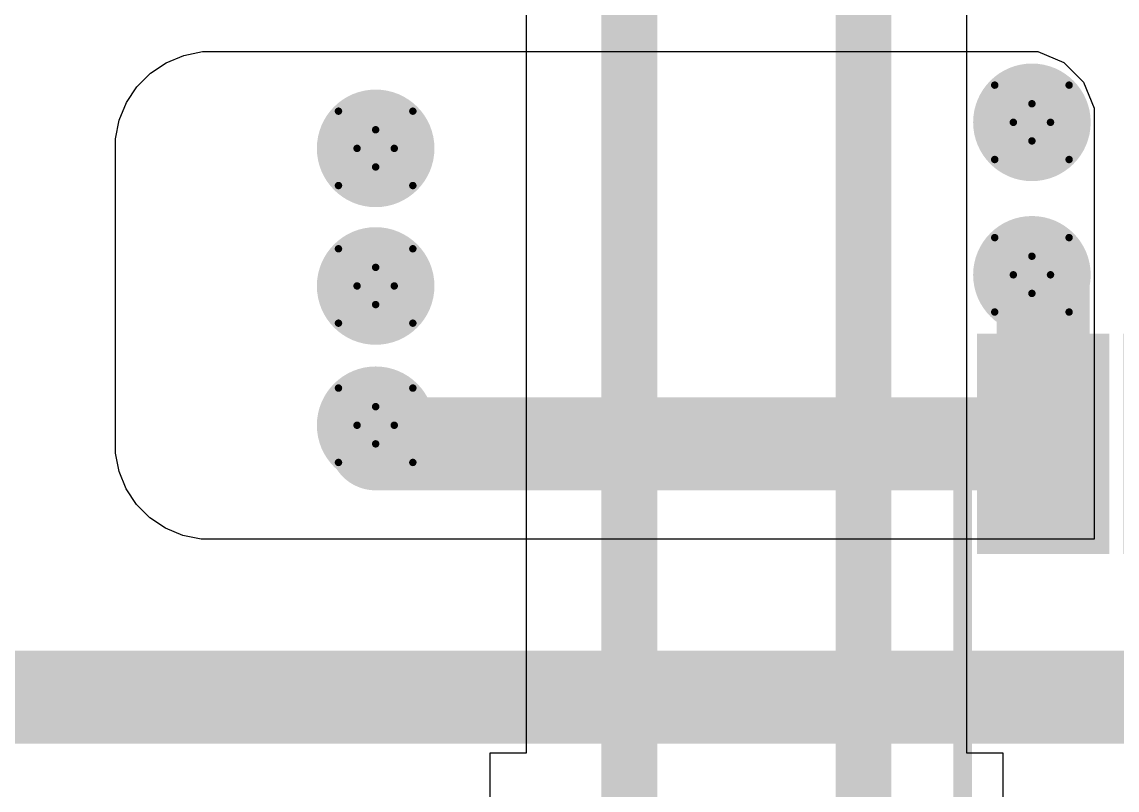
# Model space of a CAD drawing. Header units: inches. Extents: x 0 to 213, y 0 to 212.
# Drawn here: x 0.3249 to 0.6194, y 0.2429 to 0.4495 of the extents above; entities that cross this region are included whole.
import ezdxf

# ---------------------------------------------------------------- set-up
doc = ezdxf.new("R2010")
doc.units = ezdxf.units.IN
doc.header["$MEASUREMENT"] = 0
for name, color, linetype in [('Bottom Layer', 5, 'Continuous'), ('Bottom Solder', 6, 'Continuous'), ('Drill Drawing', 1, 'Continuous'), ('Top Layer', 1, 'Continuous'), ('Top Overlay', 2, 'Continuous'), ('Top Paste', 8, 'Continuous'), ('Top Solder', 216, 'Continuous'), ('Via Holes', 16, 'Continuous')]:
    doc.layers.add(name, color=color, linetype=linetype)

# ---------------------------------------------------------------- blocks, each defined once
blk = doc.blocks.new('SOP_10_37')
at = {"layer": 'Top Layer'}
for points in [[(-0.13386, 0.09252), (-0.08268, 0.09252), (-0.08268, 0.06496), (-0.13386, 0.06496)], [(0.08268, 0.09252), (0.13386, 0.09252), (0.13386, 0.06496), (0.08268, 0.06496)], [(-0.13386, 0.05315), (-0.08268, 0.05315), (-0.08268, 0.02559), (-0.13386, 0.02559)], [(0.08268, 0.05315), (0.13386, 0.05315), (0.13386, 0.02559), (0.08268, 0.02559)], [(-0.13386, 0.01378), (-0.08268, 0.01378), (-0.08268, -0.01378), (-0.13386, -0.01378)], [(0.08268, 0.01378), (0.13386, 0.01378), (0.13386, -0.01378), (0.08268, -0.01378)], [(-0.13386, -0.02559), (-0.08268, -0.02559), (-0.08268, -0.05315), (-0.13386, -0.05315)], [(0.08268, -0.02559), (0.13386, -0.02559), (0.13386, -0.05315), (0.08268, -0.05315)], [(-0.13386, -0.06496), (-0.08268, -0.06496), (-0.08268, -0.09252), (-0.13386, -0.09252)], [(0.08268, -0.06496), (0.13386, -0.06496), (0.13386, -0.09252), (0.08268, -0.09252)]]:
    blk.add_hatch(color=1, dxfattribs=at).paths.add_polyline_path(points)
at = {"layer": 'Top Paste'}
for points in [[(-0.13386, 0.09252), (-0.08268, 0.09252), (-0.08268, 0.06496), (-0.13386, 0.06496)], [(0.08268, 0.09252), (0.13386, 0.09252), (0.13386, 0.06496), (0.08268, 0.06496)], [(-0.13386, 0.05315), (-0.08268, 0.05315), (-0.08268, 0.02559), (-0.13386, 0.02559)], [(0.08268, 0.05315), (0.13386, 0.05315), (0.13386, 0.02559), (0.08268, 0.02559)], [(-0.13386, 0.01378), (-0.08268, 0.01378), (-0.08268, -0.01378), (-0.13386, -0.01378)], [(0.08268, 0.01378), (0.13386, 0.01378), (0.13386, -0.01378), (0.08268, -0.01378)], [(-0.13386, -0.02559), (-0.08268, -0.02559), (-0.08268, -0.05315), (-0.13386, -0.05315)], [(0.08268, -0.02559), (0.13386, -0.02559), (0.13386, -0.05315), (0.08268, -0.05315)], [(-0.13386, -0.06496), (-0.08268, -0.06496), (-0.08268, -0.09252), (-0.13386, -0.09252)], [(0.08268, -0.06496), (0.13386, -0.06496), (0.13386, -0.09252), (0.08268, -0.09252)]]:
    blk.add_hatch(color=8, dxfattribs=at).paths.add_polyline_path(points)
at = {"layer": 'Top Solder'}
for points in [[(-0.13786, 0.09652), (-0.07868, 0.09652), (-0.07868, 0.06096), (-0.13786, 0.06096)], [(0.07868, 0.09652), (0.13786, 0.09652), (0.13786, 0.06096), (0.07868, 0.06096)], [(-0.13786, 0.05715), (-0.07868, 0.05715), (-0.07868, 0.02159), (-0.13786, 0.02159)], [(0.07868, 0.05715), (0.13786, 0.05715), (0.13786, 0.02159), (0.07868, 0.02159)], [(-0.13786, 0.01778), (-0.07868, 0.01778), (-0.07868, -0.01778), (-0.13786, -0.01778)], [(0.07868, 0.01778), (0.13786, 0.01778), (0.13786, -0.01778), (0.07868, -0.01778)], [(-0.13786, -0.02159), (-0.07868, -0.02159), (-0.07868, -0.05715), (-0.13786, -0.05715)], [(0.07868, -0.02159), (0.13786, -0.02159), (0.13786, -0.05715), (0.07868, -0.05715)], [(-0.13786, -0.06096), (-0.07868, -0.06096), (-0.07868, -0.09652), (-0.13786, -0.09652)], [(0.07868, -0.06096), (0.13786, -0.06096), (0.13786, -0.09652), (0.07868, -0.09652)]]:
    blk.add_hatch(color=216, dxfattribs=at).paths.add_polyline_path(points)
at = {"layer": 'Top Overlay'}
for points in [[(0.10039, 0.10039, 0.005, 0.005, 0), (-0.097, 0.10039, 0.005, 0.005, 0)], [(-0.14696, 0.074, 0.005, 0.005, 0), (-0.14696, 0.084, 0.005, 0.005, 0)], [(-0.14196, 0.079, 0.005, 0.005, 0), (-0.14696, 0.084, 0.005, 0.005, 0)], [(-0.14696, 0.074, 0.005, 0.005, 0), (-0.14196, 0.079, 0.005, 0.005, 0)], [(0.10039, -0.10039, 0.005, 0.005, 0), (-0.097, -0.10039, 0.005, 0.005, 0)]]:
    blk.add_lwpolyline(points, format="xyseb", dxfattribs=at)
for points in [[(-0.09825, 0.10039, 0.0025, 0.0025, 1), (-0.09575, 0.10039, 0.0025, 0.0025, 1)], [(0.09914, 0.10039, 0.0025, 0.0025, 1), (0.10164, 0.10039, 0.0025, 0.0025, 1)], [(-0.14821, 0.084, 0.0025, 0.0025, 1), (-0.14571, 0.084, 0.0025, 0.0025, 1)], [(-0.14821, 0.084, 0.0025, 0.0025, 1), (-0.14571, 0.084, 0.0025, 0.0025, 1)], [(-0.14321, 0.079, 0.0025, 0.0025, 1), (-0.14071, 0.079, 0.0025, 0.0025, 1)], [(-0.14321, 0.079, 0.0025, 0.0025, 1), (-0.14071, 0.079, 0.0025, 0.0025, 1)], [(-0.14821, 0.074, 0.0025, 0.0025, 1), (-0.14571, 0.074, 0.0025, 0.0025, 1)], [(-0.14821, 0.074, 0.0025, 0.0025, 1), (-0.14571, 0.074, 0.0025, 0.0025, 1)], [(-0.09825, -0.10039, 0.0025, 0.0025, 1), (-0.09575, -0.10039, 0.0025, 0.0025, 1)], [(0.09914, -0.10039, 0.0025, 0.0025, 1), (0.10164, -0.10039, 0.0025, 0.0025, 1)]]:
    blk.add_lwpolyline(points, format="xyseb", close=True, dxfattribs=at)

msp = doc.modelspace()

# ---------------------------------------------------------------- hatches: boundary and pattern name
at = {"layer": 'Bottom Layer'}
h = msp.add_hatch(color=5, dxfattribs=at)
edge = h.paths.add_edge_path()
edge.add_arc((0.59648, 0.42245), 0.01181, 0, 360)
h = msp.add_hatch(color=5, dxfattribs=at)
edge = h.paths.add_edge_path()
edge.add_arc((0.42, 0.41545), 0.01181, 0, 360)
h = msp.add_hatch(color=5, dxfattribs=at)
edge = h.paths.add_edge_path()
edge.add_arc((0.59648, 0.38145), 0.01181, 0, 360)
h = msp.add_hatch(color=5, dxfattribs=at)
edge = h.paths.add_edge_path()
edge.add_arc((0.42, 0.37845), 0.01181, 0, 360)
h = msp.add_hatch(color=5, dxfattribs=at)
edge = h.paths.add_edge_path()
edge.add_arc((0.42, 0.341), 0.01181, 0, 360)
at = {"layer": 'Bottom Solder'}
h = msp.add_hatch(color=6, dxfattribs=at)
edge = h.paths.add_edge_path()
edge.add_arc((0.59648, 0.42245), 0.01581, 0, 360)
h = msp.add_hatch(color=6, dxfattribs=at)
edge = h.paths.add_edge_path()
edge.add_arc((0.42, 0.41545), 0.01581, 0, 360)
h = msp.add_hatch(color=6, dxfattribs=at)
edge = h.paths.add_edge_path()
edge.add_arc((0.59648, 0.38145), 0.01581, 0, 360)
h = msp.add_hatch(color=6, dxfattribs=at)
edge = h.paths.add_edge_path()
edge.add_arc((0.42, 0.37845), 0.01581, 0, 360)
h = msp.add_hatch(color=6, dxfattribs=at)
edge = h.paths.add_edge_path()
edge.add_arc((0.42, 0.341), 0.01581, 0, 360)
at = {"layer": 'Top Layer'}
h = msp.add_hatch(color=1, dxfattribs=at)
edge = h.paths.add_edge_path()
edge.add_arc((0.59648, 0.42245), 0.01181, 0, 360)
h = msp.add_hatch(color=1, dxfattribs=at)
edge = h.paths.add_edge_path()
edge.add_arc((0.42, 0.41545), 0.01181, 0, 360)
h = msp.add_hatch(color=1, dxfattribs=at)
edge = h.paths.add_edge_path()
edge.add_arc((0.59648, 0.38145), 0.01181, 0, 360)
h = msp.add_hatch(color=1, dxfattribs=at)
edge = h.paths.add_edge_path()
edge.add_arc((0.42, 0.37845), 0.01181, 0, 360)
h = msp.add_hatch(color=1, dxfattribs=at)
edge = h.paths.add_edge_path()
edge.add_arc((0.42, 0.341), 0.01181, 0, 360)
at = {"layer": 'Top Solder'}
h = msp.add_hatch(color=216, dxfattribs=at)
edge = h.paths.add_edge_path()
edge.add_arc((0.59648, 0.42245), 0.01581, 0, 360)
h = msp.add_hatch(color=216, dxfattribs=at)
edge = h.paths.add_edge_path()
edge.add_arc((0.42, 0.41545), 0.01581, 0, 360)
h = msp.add_hatch(color=216, dxfattribs=at)
edge = h.paths.add_edge_path()
edge.add_arc((0.59648, 0.38145), 0.01581, 0, 360)
h = msp.add_hatch(color=216, dxfattribs=at)
edge = h.paths.add_edge_path()
edge.add_arc((0.42, 0.37845), 0.01581, 0, 360)
h = msp.add_hatch(color=216, dxfattribs=at)
edge = h.paths.add_edge_path()
edge.add_arc((0.42, 0.341), 0.01581, 0, 360)
at = {"layer": 'Via Holes'}
h = msp.add_hatch(color=7, dxfattribs=at)
edge = h.paths.add_edge_path()
edge.add_arc((0.59648, 0.42245), 0.00591, 0, 360)
h = msp.add_hatch(color=7, dxfattribs=at)
edge = h.paths.add_edge_path()
edge.add_arc((0.42, 0.41545), 0.00591, 0, 360)
h = msp.add_hatch(color=7, dxfattribs=at)
edge = h.paths.add_edge_path()
edge.add_arc((0.59648, 0.38145), 0.00591, 0, 360)
h = msp.add_hatch(color=7, dxfattribs=at)
edge = h.paths.add_edge_path()
edge.add_arc((0.42, 0.37845), 0.00591, 0, 360)
h = msp.add_hatch(color=7, dxfattribs=at)
edge = h.paths.add_edge_path()
edge.add_arc((0.42, 0.341), 0.00591, 0, 360)

# ---------------------------------------------------------------- linework, layer by layer
at = {"layer": 'Bottom Layer'}
for p, q in [((0.46049, 1.80864), (0.46049, 0.25286)), ((0.57895, 0.25286), (0.57895, 1.64624)), ((0.46049, 0.25286), (0.45071, 0.25286)), ((0.45071, 0.25286), (0.45071, 0.18286)), ((0.58871, 0.25286), (0.57895, 0.25286)), ((0.58871, 0.18286), (0.58871, 0.25286))]:
    msp.add_line(p, q, dxfattribs=at)
for points in [[(0.48823, 0.22484, 0.015, 0.015, 0), (0.48823, 1.84364, 0.015, 0.015, 0)], [(0.55121, 0.21786, 0.015, 0.015, 0), (0.55121, 1.64624, 0.015, 0.015, 0)]]:
    msp.add_lwpolyline(points, format="xyseb", dxfattribs=at)
at = {"layer": 'Drill Drawing'}
for points in [[(0.58648, 0.43245, 0.002, 0.002, 0), (0.59648, 0.42745, 0.002, 0.002, 0)], [(0.58648, 0.43245, 0.002, 0.002, 0), (0.59148, 0.42245, 0.002, 0.002, 0)], [(0.59648, 0.42745, 0.002, 0.002, 0), (0.60648, 0.43245, 0.002, 0.002, 0)], [(0.60148, 0.42245, 0.002, 0.002, 0), (0.60648, 0.43245, 0.002, 0.002, 0)], [(0.41, 0.42545, 0.002, 0.002, 0), (0.42, 0.42045, 0.002, 0.002, 0)], [(0.41, 0.42545, 0.002, 0.002, 0), (0.415, 0.41545, 0.002, 0.002, 0)], [(0.42, 0.42045, 0.002, 0.002, 0), (0.43, 0.42545, 0.002, 0.002, 0)], [(0.425, 0.41545, 0.002, 0.002, 0), (0.43, 0.42545, 0.002, 0.002, 0)], [(0.58648, 0.41245, 0.002, 0.002, 0), (0.59148, 0.42245, 0.002, 0.002, 0)], [(0.60148, 0.42245, 0.002, 0.002, 0), (0.60648, 0.41245, 0.002, 0.002, 0)], [(0.58648, 0.41245, 0.002, 0.002, 0), (0.59648, 0.41745, 0.002, 0.002, 0)], [(0.59648, 0.41745, 0.002, 0.002, 0), (0.60648, 0.41245, 0.002, 0.002, 0)], [(0.41, 0.40545, 0.002, 0.002, 0), (0.415, 0.41545, 0.002, 0.002, 0)], [(0.425, 0.41545, 0.002, 0.002, 0), (0.43, 0.40545, 0.002, 0.002, 0)], [(0.41, 0.40545, 0.002, 0.002, 0), (0.42, 0.41045, 0.002, 0.002, 0)], [(0.42, 0.41045, 0.002, 0.002, 0), (0.43, 0.40545, 0.002, 0.002, 0)], [(0.58648, 0.39145, 0.002, 0.002, 0), (0.59648, 0.38645, 0.002, 0.002, 0)], [(0.58648, 0.39145, 0.002, 0.002, 0), (0.59148, 0.38145, 0.002, 0.002, 0)], [(0.59648, 0.38645, 0.002, 0.002, 0), (0.60648, 0.39145, 0.002, 0.002, 0)], [(0.60148, 0.38145, 0.002, 0.002, 0), (0.60648, 0.39145, 0.002, 0.002, 0)], [(0.41, 0.38845, 0.002, 0.002, 0), (0.42, 0.38345, 0.002, 0.002, 0)], [(0.41, 0.38845, 0.002, 0.002, 0), (0.415, 0.37845, 0.002, 0.002, 0)], [(0.42, 0.38345, 0.002, 0.002, 0), (0.43, 0.38845, 0.002, 0.002, 0)], [(0.425, 0.37845, 0.002, 0.002, 0), (0.43, 0.38845, 0.002, 0.002, 0)], [(0.58648, 0.37145, 0.002, 0.002, 0), (0.59148, 0.38145, 0.002, 0.002, 0)], [(0.60148, 0.38145, 0.002, 0.002, 0), (0.60648, 0.37145, 0.002, 0.002, 0)], [(0.41, 0.36845, 0.002, 0.002, 0), (0.415, 0.37845, 0.002, 0.002, 0)], [(0.425, 0.37845, 0.002, 0.002, 0), (0.43, 0.36845, 0.002, 0.002, 0)], [(0.58648, 0.37145, 0.002, 0.002, 0), (0.59648, 0.37645, 0.002, 0.002, 0)], [(0.59648, 0.37645, 0.002, 0.002, 0), (0.60648, 0.37145, 0.002, 0.002, 0)], [(0.41, 0.36845, 0.002, 0.002, 0), (0.42, 0.37345, 0.002, 0.002, 0)], [(0.42, 0.37345, 0.002, 0.002, 0), (0.43, 0.36845, 0.002, 0.002, 0)], [(0.41, 0.351, 0.002, 0.002, 0), (0.42, 0.346, 0.002, 0.002, 0)], [(0.41, 0.351, 0.002, 0.002, 0), (0.415, 0.341, 0.002, 0.002, 0)], [(0.42, 0.346, 0.002, 0.002, 0), (0.43, 0.351, 0.002, 0.002, 0)], [(0.425, 0.341, 0.002, 0.002, 0), (0.43, 0.351, 0.002, 0.002, 0)], [(0.41, 0.331, 0.002, 0.002, 0), (0.415, 0.341, 0.002, 0.002, 0)], [(0.425, 0.341, 0.002, 0.002, 0), (0.43, 0.331, 0.002, 0.002, 0)], [(0.41, 0.331, 0.002, 0.002, 0), (0.42, 0.336, 0.002, 0.002, 0)], [(0.42, 0.336, 0.002, 0.002, 0), (0.43, 0.331, 0.002, 0.002, 0)]]:
    msp.add_lwpolyline(points, format="xyseb", dxfattribs=at)
for points in [[(0.58598, 0.43245, 0.001, 0.001, 1), (0.58698, 0.43245, 0.001, 0.001, 1)], [(0.58598, 0.43245, 0.001, 0.001, 1), (0.58698, 0.43245, 0.001, 0.001, 1)], [(0.60598, 0.43245, 0.001, 0.001, 1), (0.60698, 0.43245, 0.001, 0.001, 1)], [(0.60598, 0.43245, 0.001, 0.001, 1), (0.60698, 0.43245, 0.001, 0.001, 1)], [(0.59598, 0.42745, 0.001, 0.001, 1), (0.59698, 0.42745, 0.001, 0.001, 1)], [(0.59598, 0.42745, 0.001, 0.001, 1), (0.59698, 0.42745, 0.001, 0.001, 1)], [(0.4095, 0.42545, 0.001, 0.001, 1), (0.4105, 0.42545, 0.001, 0.001, 1)], [(0.4095, 0.42545, 0.001, 0.001, 1), (0.4105, 0.42545, 0.001, 0.001, 1)], [(0.4295, 0.42545, 0.001, 0.001, 1), (0.4305, 0.42545, 0.001, 0.001, 1)], [(0.4295, 0.42545, 0.001, 0.001, 1), (0.4305, 0.42545, 0.001, 0.001, 1)], [(0.4195, 0.42045, 0.001, 0.001, 1), (0.4205, 0.42045, 0.001, 0.001, 1)], [(0.4195, 0.42045, 0.001, 0.001, 1), (0.4205, 0.42045, 0.001, 0.001, 1)], [(0.59098, 0.42245, 0.001, 0.001, 1), (0.59198, 0.42245, 0.001, 0.001, 1)], [(0.59098, 0.42245, 0.001, 0.001, 1), (0.59198, 0.42245, 0.001, 0.001, 1)], [(0.60098, 0.42245, 0.001, 0.001, 1), (0.60198, 0.42245, 0.001, 0.001, 1)], [(0.60098, 0.42245, 0.001, 0.001, 1), (0.60198, 0.42245, 0.001, 0.001, 1)], [(0.59598, 0.41745, 0.001, 0.001, 1), (0.59698, 0.41745, 0.001, 0.001, 1)], [(0.59598, 0.41745, 0.001, 0.001, 1), (0.59698, 0.41745, 0.001, 0.001, 1)], [(0.4145, 0.41545, 0.001, 0.001, 1), (0.4155, 0.41545, 0.001, 0.001, 1)], [(0.4145, 0.41545, 0.001, 0.001, 1), (0.4155, 0.41545, 0.001, 0.001, 1)], [(0.4245, 0.41545, 0.001, 0.001, 1), (0.4255, 0.41545, 0.001, 0.001, 1)], [(0.4245, 0.41545, 0.001, 0.001, 1), (0.4255, 0.41545, 0.001, 0.001, 1)], [(0.58598, 0.41245, 0.001, 0.001, 1), (0.58698, 0.41245, 0.001, 0.001, 1)], [(0.58598, 0.41245, 0.001, 0.001, 1), (0.58698, 0.41245, 0.001, 0.001, 1)], [(0.60598, 0.41245, 0.001, 0.001, 1), (0.60698, 0.41245, 0.001, 0.001, 1)], [(0.60598, 0.41245, 0.001, 0.001, 1), (0.60698, 0.41245, 0.001, 0.001, 1)], [(0.4195, 0.41045, 0.001, 0.001, 1), (0.4205, 0.41045, 0.001, 0.001, 1)], [(0.4195, 0.41045, 0.001, 0.001, 1), (0.4205, 0.41045, 0.001, 0.001, 1)], [(0.4095, 0.40545, 0.001, 0.001, 1), (0.4105, 0.40545, 0.001, 0.001, 1)], [(0.4095, 0.40545, 0.001, 0.001, 1), (0.4105, 0.40545, 0.001, 0.001, 1)], [(0.4295, 0.40545, 0.001, 0.001, 1), (0.4305, 0.40545, 0.001, 0.001, 1)], [(0.4295, 0.40545, 0.001, 0.001, 1), (0.4305, 0.40545, 0.001, 0.001, 1)], [(0.58598, 0.39145, 0.001, 0.001, 1), (0.58698, 0.39145, 0.001, 0.001, 1)], [(0.58598, 0.39145, 0.001, 0.001, 1), (0.58698, 0.39145, 0.001, 0.001, 1)], [(0.60598, 0.39145, 0.001, 0.001, 1), (0.60698, 0.39145, 0.001, 0.001, 1)], [(0.60598, 0.39145, 0.001, 0.001, 1), (0.60698, 0.39145, 0.001, 0.001, 1)], [(0.4095, 0.38845, 0.001, 0.001, 1), (0.4105, 0.38845, 0.001, 0.001, 1)], [(0.4095, 0.38845, 0.001, 0.001, 1), (0.4105, 0.38845, 0.001, 0.001, 1)], [(0.4295, 0.38845, 0.001, 0.001, 1), (0.4305, 0.38845, 0.001, 0.001, 1)], [(0.4295, 0.38845, 0.001, 0.001, 1), (0.4305, 0.38845, 0.001, 0.001, 1)], [(0.59598, 0.38645, 0.001, 0.001, 1), (0.59698, 0.38645, 0.001, 0.001, 1)], [(0.59598, 0.38645, 0.001, 0.001, 1), (0.59698, 0.38645, 0.001, 0.001, 1)], [(0.4195, 0.38345, 0.001, 0.001, 1), (0.4205, 0.38345, 0.001, 0.001, 1)], [(0.4195, 0.38345, 0.001, 0.001, 1), (0.4205, 0.38345, 0.001, 0.001, 1)], [(0.59098, 0.38145, 0.001, 0.001, 1), (0.59198, 0.38145, 0.001, 0.001, 1)], [(0.59098, 0.38145, 0.001, 0.001, 1), (0.59198, 0.38145, 0.001, 0.001, 1)], [(0.60098, 0.38145, 0.001, 0.001, 1), (0.60198, 0.38145, 0.001, 0.001, 1)], [(0.60098, 0.38145, 0.001, 0.001, 1), (0.60198, 0.38145, 0.001, 0.001, 1)], [(0.4145, 0.37845, 0.001, 0.001, 1), (0.4155, 0.37845, 0.001, 0.001, 1)], [(0.4145, 0.37845, 0.001, 0.001, 1), (0.4155, 0.37845, 0.001, 0.001, 1)], [(0.4245, 0.37845, 0.001, 0.001, 1), (0.4255, 0.37845, 0.001, 0.001, 1)], [(0.4245, 0.37845, 0.001, 0.001, 1), (0.4255, 0.37845, 0.001, 0.001, 1)], [(0.59598, 0.37645, 0.001, 0.001, 1), (0.59698, 0.37645, 0.001, 0.001, 1)], [(0.59598, 0.37645, 0.001, 0.001, 1), (0.59698, 0.37645, 0.001, 0.001, 1)], [(0.4195, 0.37345, 0.001, 0.001, 1), (0.4205, 0.37345, 0.001, 0.001, 1)], [(0.4195, 0.37345, 0.001, 0.001, 1), (0.4205, 0.37345, 0.001, 0.001, 1)], [(0.58598, 0.37145, 0.001, 0.001, 1), (0.58698, 0.37145, 0.001, 0.001, 1)], [(0.58598, 0.37145, 0.001, 0.001, 1), (0.58698, 0.37145, 0.001, 0.001, 1)], [(0.60598, 0.37145, 0.001, 0.001, 1), (0.60698, 0.37145, 0.001, 0.001, 1)], [(0.60598, 0.37145, 0.001, 0.001, 1), (0.60698, 0.37145, 0.001, 0.001, 1)], [(0.4095, 0.36845, 0.001, 0.001, 1), (0.4105, 0.36845, 0.001, 0.001, 1)], [(0.4095, 0.36845, 0.001, 0.001, 1), (0.4105, 0.36845, 0.001, 0.001, 1)], [(0.4295, 0.36845, 0.001, 0.001, 1), (0.4305, 0.36845, 0.001, 0.001, 1)], [(0.4295, 0.36845, 0.001, 0.001, 1), (0.4305, 0.36845, 0.001, 0.001, 1)], [(0.4095, 0.351, 0.001, 0.001, 1), (0.4105, 0.351, 0.001, 0.001, 1)], [(0.4095, 0.351, 0.001, 0.001, 1), (0.4105, 0.351, 0.001, 0.001, 1)], [(0.4295, 0.351, 0.001, 0.001, 1), (0.4305, 0.351, 0.001, 0.001, 1)], [(0.4295, 0.351, 0.001, 0.001, 1), (0.4305, 0.351, 0.001, 0.001, 1)], [(0.4195, 0.346, 0.001, 0.001, 1), (0.4205, 0.346, 0.001, 0.001, 1)], [(0.4195, 0.346, 0.001, 0.001, 1), (0.4205, 0.346, 0.001, 0.001, 1)], [(0.4145, 0.341, 0.001, 0.001, 1), (0.4155, 0.341, 0.001, 0.001, 1)], [(0.4145, 0.341, 0.001, 0.001, 1), (0.4155, 0.341, 0.001, 0.001, 1)], [(0.4245, 0.341, 0.001, 0.001, 1), (0.4255, 0.341, 0.001, 0.001, 1)], [(0.4245, 0.341, 0.001, 0.001, 1), (0.4255, 0.341, 0.001, 0.001, 1)], [(0.4195, 0.336, 0.001, 0.001, 1), (0.4205, 0.336, 0.001, 0.001, 1)], [(0.4195, 0.336, 0.001, 0.001, 1), (0.4205, 0.336, 0.001, 0.001, 1)], [(0.4095, 0.331, 0.001, 0.001, 1), (0.4105, 0.331, 0.001, 0.001, 1)], [(0.4095, 0.331, 0.001, 0.001, 1), (0.4105, 0.331, 0.001, 0.001, 1)], [(0.4295, 0.331, 0.001, 0.001, 1), (0.4305, 0.331, 0.001, 0.001, 1)], [(0.4295, 0.331, 0.001, 0.001, 1), (0.4305, 0.331, 0.001, 0.001, 1)]]:
    msp.add_lwpolyline(points, format="xyseb", close=True, dxfattribs=at)
at = {"layer": 'Top Layer'}
for p, q in [((0.36368, 0.43849), (0.36842, 0.44045)), ((0.36842, 0.44045), (0.37344, 0.44145)), ((0.37344, 0.44145), (0.376, 0.44145)), ((0.376, 0.44145), (0.376, 0.44145)), ((0.376, 0.44145), (0.59426, 0.44145)), ((0.59426, 0.44145), (0.59804, 0.44145)), ((0.59804, 0.44145), (0.60502, 0.43856)), ((0.35943, 0.43565), (0.36368, 0.43849)), ((0.60502, 0.43856), (0.61036, 0.43321)), ((0.3558, 0.43202), (0.35943, 0.43565)), ((0.61036, 0.43321), (0.61326, 0.42623)), ((0.35296, 0.42777), (0.3558, 0.43202)), ((0.351, 0.42303), (0.35296, 0.42777)), ((0.61326, 0.42623), (0.61326, 0.42245)), ((0.35, 0.41801), (0.351, 0.42303)), ((0.61326, 0.42245), (0.61326, 0.31041)), ((0.61326, 0.42245), (0.61326, 0.42245)), ((0.35, 0.41545), (0.35, 0.41801)), ((0.35, 0.336), (0.35, 0.41545)), ((0.35, 0.33348), (0.35, 0.336)), ((0.35, 0.336), (0.35, 0.336)), ((0.35098, 0.32854), (0.35, 0.33348)), ((0.35291, 0.32388), (0.35098, 0.32854)), ((0.35571, 0.31969), (0.35291, 0.32388)), ((0.35928, 0.31612), (0.35571, 0.31969)), ((0.36347, 0.31332), (0.35928, 0.31612)), ((0.36813, 0.31139), (0.36347, 0.31332)), ((0.37307, 0.31041), (0.36813, 0.31139)), ((0.37559, 0.31041), (0.37307, 0.31041)), ((0.61326, 0.31041), (0.37559, 0.31041))]:
    msp.add_line(p, q, dxfattribs=at)
for points in [[(0.59948, 0.336, 0.025, 0.025, 0), (0.59948, 0.38145, 0.025, 0.025, 0)], [(0.42, 0.336, 0.025, 0.025, 0), (0.59948, 0.336, 0.025, 0.025, 0)], [(0.07597, 0.26786, 0.025, 0.025, 0), (0.69298, 0.26786, 0.025, 0.025, 0)]]:
    msp.add_lwpolyline(points, format="xyseb", dxfattribs=at)
for points in [[(0.59323, 0.38145, 0.0125, 0.0125, 1), (0.60573, 0.38145, 0.0125, 0.0125, 1)], [(0.41375, 0.336, 0.0125, 0.0125, 1), (0.42625, 0.336, 0.0125, 0.0125, 1)], [(0.59323, 0.336, 0.0125, 0.0125, 1), (0.60573, 0.336, 0.0125, 0.0125, 1)], [(0.59323, 0.336, 0.0125, 0.0125, 1), (0.60573, 0.336, 0.0125, 0.0125, 1)]]:
    msp.add_lwpolyline(points, format="xyseb", close=True, dxfattribs=at)

# ---------------------------------------------------------------- block references
at = {"rotation": 270}
msp.add_blockref('SOP_10_37', (0.67822, 0.22773), dxfattribs=at)

doc.saveas('drawing.dxf')
